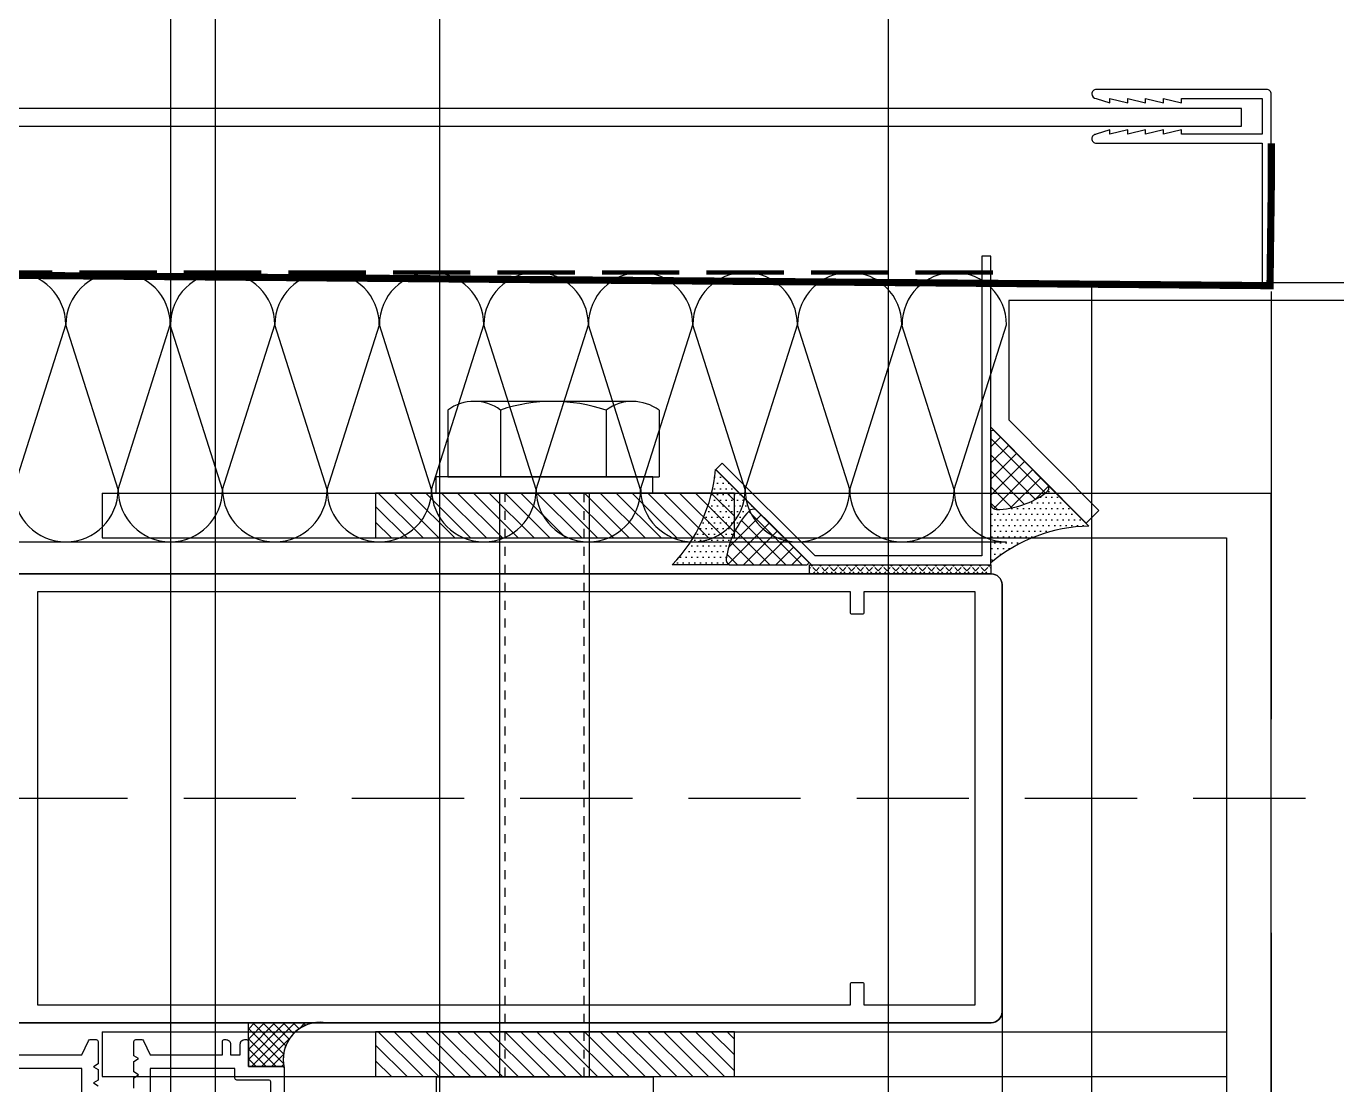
# Model space of a CAD drawing. Header units: inches. Extents: x 21 to 32698, y 13 to 3712.
# Drawn here: x 15024.6 to 15039.21, y 1853.16 to 1864.95 of the extents above; entities that cross this region are included whole.
import ezdxf

# ---------------------------------------------------------------- set-up
doc = ezdxf.new("R2010")
doc.units = ezdxf.units.IN
doc.header["$MEASUREMENT"] = 0
doc.set_wipeout_variables(frame=1)
for name, pattern in [('1+1 dbx a2$0$374_BLD_A1_BLOK_2$0$HIDDEN', [0.375, 0.25, -0.125]), ('HIDDEN', [9.525, 6.35, -3.175]), ('IMPORT-HIDDEN2', [47.625, 31.75, -15.875]), ('phl_center', [0.75, 0.4, -0.35]), ('phl_thick', [0])]:
    doc.linetypes.add(name, pattern=pattern)
for name, color, linetype, lineweight in [('Z_MİM_-KM-FLOR-FNSH', 8, 'Continuous', 25), ('Z_MİM_-KM-GLAZ', 8, 'Continuous', 25), ('Z_MİM_-KM-IZO-THERMAL', 8, 'Continuous', 25), ('Z_MİM_-KM-IZO-THERMAL-ROCKWOOL', 8, 'BATTING', 25), ('Z_MİM_-KM-PAINT', 8, 'Continuous', 25), ('Z_MİM_-KM-RAY-1', 8, 'IMPORT-HIDDEN2', 25), ('Z_MİM_-KM-WALL', 8, 'Continuous', 25), ('Z_MİM_-KM-WALL-PLASTER', 8, 'Continuous', 25), ('Z_MİM_2-0', 8, 'Continuous', 25), ('Z_MİM_Aksesuar', 8, 'Continuous', 25), ('Z_MİM_ALUMINIUM', 8, 'Continuous', 25), ('Z_MİM_MYM Taşyünü', 8, 'Continuous', 25), ('Z_MİM_MYM_alüminyum levha', 8, 'Continuous', 25), ('Z_MİM_MYM_butil mastik', 8, 'Continuous', 25), ('Z_MİM_MYM_galvaniz levha', 8, 'Continuous', 25), ('Z_MİM_MYM_MEMBRAN_', 8, 'HIDDEN', 25), ('Z_MİM_MYM_taşyünü', 8, 'Continuous', 25), ('Z_MİM_projection', 8, 'Continuous', 25)]:
    doc.layers.add(name, color=color, linetype=linetype, lineweight=lineweight)
doc.linetypes.add('BATTING', pattern='A,0.00254,-2.54,[134,ltypeshp.shx,S=2.54,R=0,X=-2.54,Y=0],-5.08,[134,ltypeshp.shx,S=2.54,R=180,X=2.54,Y=0],-2.54', length=10.16254)

# ---------------------------------------------------------------- blocks, each defined once
blk = doc.blocks.new('ANK-1')
h = blk.add_hatch()
h.set_pattern_fill('ANSI31', color=256, scale=10)
h.set_pattern_definition([(45, (-331289.2262, -110209.6467), (-0.8838834765, 0.8838834765), [])])
h.paths.add_polyline_path([(0, -99.81), (5, -99.81), (5, -59.81), (0, -59.81)])
h = blk.add_hatch()
h.set_pattern_fill('ANSI31', color=256, scale=10)
h.set_pattern_definition([(45, (-331229.2262, -110209.6467), (-0.8838834765, 0.8838834765), [])])
h.paths.add_polyline_path([(60, -99.81), (65, -99.81), (65, -59.81), (60, -59.81)])
for points in [[(68, 0), (0, 0)], [(0, -130.27), (0, 0)], [(5, -5), (200.09, -5), (200.09, 0)], [(0, -130.27), (5, -130.27), (5, -5)], [(60, -130.27), (60, -5)], [(65, -130.27), (65, -5)], [(60, -130.27), (65, -130.27)]]:
    blk.add_lwpolyline(points)
for points in [[(0, -99.81), (5, -99.81), (5, -59.81), (0, -59.81)], [(60, -99.81), (65, -99.81), (65, -59.81), (60, -59.81)]]:
    blk.add_lwpolyline(points, close=True)
at = {"layer": 'Z_MİM_projection', "linetype": 'phl_thick'}
for p, q in [((-9.22, -68.22, 2337909.68), (-1.79, -68.23, 2337909.68)), ((-1.81, -91.78, 2337909.68), (-1.79, -68.23, 2337909.68)), ((-10.2, -71.18, 2337909.68), (-10.21, -88.82, 2337909.68)), ((-9.24, -74.11, 2337909.68), (-1.8, -74.12, 2337909.68)), ((0, -76.01), (65.01, -76.01, 0)), ((0, -76.01), (65.01, -76.01, 0)), ((-9.25, -85.89, 2337909.68), (-1.81, -85.89, 2337909.68)), ((-0.01, -86.01), (65.02, -86.01, 0)), ((-0.01, -86.01), (65.02, -86.01, 0)), ((-9.24, -91.78, 2337909.68), (-1.81, -91.78, 2337909.68))]:
    blk.add_line(p, q, dxfattribs=at)
at = {"layer": 'Z_MİM_projection', "linetype": 'phl_center'}
for p, q in [((0, -76.61), (65.01, -76.61, 0)), ((0, -76.61), (65.01, -76.61, 0)), ((-0.01, -85.41), (65.02, -85.41, 0)), ((-0.01, -85.41), (65.02, -85.41, 0))]:
    blk.add_line(p, q, dxfattribs=at)
at = {"layer": 'Z_MİM_projection', "linetype": 'phl_thick', "elevation": 205305.12}
for points in [[(-1.81, -93.09), (-0.01, -93.09), (0.01, -68.93), (-1.79, -68.93)], [(66.82, -93.03), (65.02, -93.03), (65.01, -68.87), (66.81, -68.87)]]:
    blk.add_lwpolyline(points, close=True, dxfattribs=at)
at = {"layer": 'Z_MİM_projection', "linetype": 'phl_thick', "elevation": -2.85}
blk.add_lwpolyline([(0.01, -68.93), (-1.79, -68.93), (-1.81, -93.09), (-0.01, -93.09), (0, -76.01)], dxfattribs=at)
at = {"layer": 'Z_MİM_projection', "linetype": 'phl_thick'}
for centre, radius, start, end in [((-5.22, -71.18, 2337909.68), 4.98, 143.5278, 216.1432), ((8.37, -80.03, 2337909.68), 18.57, 161.4556, 198.4078), ((-5.23, -88.82, 2337909.68), 4.98, 143.784, 216.3994)]:
    blk.add_arc(centre, radius, start, end, dxfattribs=at)
blk = doc.blocks.new('*U90')
at = {"layer": 'Z_MİM_MYM_butil mastik'}
h = blk.add_hatch(dxfattribs=at)
h.set_pattern_fill('DOTS', color=256, scale=0.4, angle=180, style=0)
h.set_pattern_definition([(180, (-119708.88504, -7601.3515), (-0.3175, -0.635), [0, -0.635])])
edge = h.paths.add_edge_path()
edge.add_arc((-11.21, 44.59), 17.47, 270.9769, 309.9193)
edge.add_line((0, 31.2), (0, 24.84))
edge.add_arc((-0.62, 24.63), 0.652, 19.0453, 91.4713)
edge.add_arc((-0.38, 15.53), 9.76, 91.4713, 126.6192)
edge.add_arc((-5.81, 22.83), 0.652, 126.6192, 199.0453)
edge.add_line((-6.43, 22.62), (-10.91, 27.13))
h = blk.add_hatch(dxfattribs=at)
h.set_pattern_fill('ANSI37', color=256, scale=0.4, angle=180, style=0)
h.set_pattern_definition([(225, (-119708.885, -7601.3515), (0.898025612, -0.898025612), []), (315, (-119708.885, -7601.3515), (0.898025612, 0.898025612), [])])
edge = h.paths.add_edge_path()
edge.add_arc((-0.19, 17.09), 0.61, 256.328, 286.1228)
edge.add_arc((-0.03, 16.53), 0.0316, 286.1228, 360.0011)
edge.add_line((0, 16.53), (0, 24.84))
edge.add_arc((-0.62, 24.63), 0.652, 19.0453, 91.4713)
edge.add_arc((-0.38, 15.53), 9.76, 91.4713, 126.6192)
edge.add_arc((-5.81, 22.83), 0.652, 126.6192, 199.0453)
edge.add_line((-6.43, 22.62), (-0.35, 16.5))
edge.add_arc((-0.33, 16.53), 0.0316, 224.8312, 256.328)
h = blk.add_hatch(dxfattribs=at)
h.set_pattern_fill('DOTS', color=256, scale=0.4, angle=180, style=0)
h.set_pattern_definition([(180, (-119649.0471, -7567.4591), (-0.3175, -0.635), [0, -0.635])])
edge = h.paths.add_edge_path()
edge.add_arc((-91.17, 12.16), 17.47, 316.1456, 355.0881)
edge.add_line((-73.76, 10.67), (-69.25, 6.19))
edge.add_arc((-69.54, 5.6), 0.652, 64.214, 136.6401)
edge.add_arc((-62.92, -0.65), 9.76, 136.6401, 171.788)
edge.add_arc((-71.93, 0.65), 0.652, 171.788, 244.214)
edge.add_line((-72.21, 0.06), (-78.57, 0.06))
h = blk.add_hatch(dxfattribs=at)
h.set_pattern_fill('ANSI37', color=256, scale=0.4, angle=180, style=0)
h.set_pattern_definition([(225, (-119649.0471, -7567.4591), (0.898025612, -0.898025612), []), (315, (-119649.0471, -7567.4591), (0.898025612, 0.898025612), [])])
edge = h.paths.add_edge_path()
edge.add_arc((-63.89, 0.59), 0.61, 301.4968, 331.2916)
edge.add_arc((-63.39, 0.31), 0.0316, 331.2916, 405.1698)
edge.add_line((-63.36, 0.33), (-69.25, 6.19))
edge.add_arc((-69.54, 5.6), 0.652, 64.214, 136.6401)
edge.add_arc((-62.92, -0.65), 9.76, 136.6401, 171.788)
edge.add_arc((-71.93, 0.65), 0.652, 171.788, 244.214)
edge.add_line((-72.21, 0.06), (-63.59, 0.06))
edge.add_arc((-63.59, 0.09), 0.0316, 270, 301.4968)
at = {"layer": 'Z_MİM_MYM_butil mastik', "linetype": 'ByBlock'}
for points in [[(-10.91, 27.13, 0.171573), (0, 31.2), (0, 24.84, 0.326976), (-0.63, 25.28, 0.154575), (-6.2, 23.36, 0.326976), (-6.43, 22.62)], [(-0.34, 16.5, 0.130742), (-0.02, 16.5, 0.334005), (0, 16.53), (0, 24.84, 0.326976), (-0.63, 25.28, 0.154575), (-6.2, 23.36, 0.326976), (-6.43, 22.62), (-0.35, 16.5, 0.138302)], [(-78.57, 0.06, 0.171573), (-73.76, 10.67), (-69.25, 6.19, 0.326976), (-70.01, 6.05, 0.154575), (-72.57, 0.74, 0.326976), (-72.21, 0.06)], [(-63.57, 0.07, 0.130742), (-63.36, 0.29, 0.334005), (-63.36, 0.33), (-69.25, 6.19, 0.326976), (-70.01, 6.05, 0.154575), (-72.57, 0.74, 0.326976), (-72.21, 0.06), (-63.59, 0.06, 0.138302)]]:
    blk.add_lwpolyline(points, format="xyb", close=True, dxfattribs=at)
at = {"layer": 'Z_MİM_MYM_galvaniz levha'}
blk.add_lwpolyline([(-12.02, 25.37, -0.414214), (-12.02, 25.37), (-10.61, 26.78, -0.414214), (-10.61, 26.78), (0, 16.11), (0, 0), (-63.16, 0, 0.667116), (-63.16, 0), (-73.76, 10.67, -0.414214), (-73.76, 10.67), (-72.34, 12.08), (-62.32, 2), (-2, 2), (-2, 15.28), (-12.02, 25.37)], format="xyb", dxfattribs=at)
blk = doc.blocks.new('*U160')
at = {"layer": 'Z_MİM_MYM_taşyünü'}
for p, q in [((-105.81, 5.82), (-99.98, 24.18)), ((-94.16, 5.82), (-99.98, 24.18)), ((-94.16, 5.82), (-88.34, 24.18)), ((-82.51, 5.82), (-88.34, 24.18)), ((-82.51, 5.82), (-76.69, 24.18)), ((-70.87, 5.82), (-76.69, 24.18)), ((-70.87, 5.82), (-65.04, 24.18)), ((-59.22, 5.82), (-65.04, 24.18)), ((-59.22, 5.82), (-53.4, 24.18)), ((-47.57, 5.82), (-53.4, 24.18)), ((-47.57, 5.82), (-41.75, 24.18)), ((-35.93, 5.82), (-41.75, 24.18)), ((-35.93, 5.82), (-30.1, 24.18)), ((-24.28, 5.82), (-30.1, 24.18)), ((-24.28, 5.82), (-18.46, 24.18)), ((-12.63, 5.82), (-18.46, 24.18)), ((-12.63, 5.82), (-6.81, 24.18)), ((-0.98, 5.82), (-6.81, 24.18)), ((-0.98, 5.82), (4.84, 24.18)), ((-111.63, 0), (-99.98, 0)), ((-99.98, 0), (-88.34, 0)), ((-88.34, 0), (-76.69, 0)), ((-76.69, 0), (-65.04, 0)), ((-65.04, 0), (-53.4, 0)), ((-53.4, 0), (-41.75, 0)), ((-41.75, 0), (-30.1, 0)), ((-30.1, 0), (-18.46, 0)), ((-18.46, 0), (-6.81, 0)), ((-6.81, 0), (4.84, 0))]:
    blk.add_line(p, q, dxfattribs=at)
at = {"layer": 'Z_MİM_MYM_taşyünü', "const_width": 0.5}
for points in [[(-110.13, 30), (-101.48, 30)], [(-98.48, 30), (-89.84, 30)], [(-86.84, 30), (-78.19, 30)], [(-75.19, 30), (-66.54, 30)], [(-63.54, 30), (-54.9, 30)], [(-51.9, 30), (-43.25, 30)], [(-40.25, 30), (-31.6, 30)], [(-28.6, 30), (-19.96, 30)], [(-16.96, 30), (-8.31, 30)], [(-5.31, 30), (3.34, 30)]]:
    blk.add_lwpolyline(points, dxfattribs=at)
at = {"layer": 'Z_MİM_MYM_taşyünü'}
for centre, start, end in [((-105.81, 24.18), 360, 90), ((-94.16, 24.18), 90, 180), ((-94.16, 24.18), 360, 90), ((-82.51, 24.18), 90, 180), ((-82.51, 24.18), 360, 90), ((-70.87, 24.18), 90, 180), ((-70.87, 24.18), 360, 90), ((-59.22, 24.18), 90, 180), ((-59.22, 24.18), 360, 90), ((-47.57, 24.18), 90, 180), ((-47.57, 24.18), 360, 90), ((-35.93, 24.18), 90, 180), ((-35.93, 24.18), 360, 90), ((-24.28, 24.18), 90, 180), ((-24.28, 24.18), 360, 90), ((-12.63, 24.18), 90, 180), ((-12.63, 24.18), 360, 90), ((-0.98, 24.18), 90, 180), ((-0.98, 24.18), 360, 90), ((-99.98, 5.82), 180, 270), ((-99.98, 5.82), 270, 0), ((-88.34, 5.82), 180, 270), ((-88.34, 5.82), 270, 0), ((-76.69, 5.82), 180, 270), ((-76.69, 5.82), 270, 0), ((-65.04, 5.82), 180, 270), ((-65.04, 5.82), 270, 0), ((-53.4, 5.82), 180, 270), ((-53.4, 5.82), 270, 0), ((-41.75, 5.82), 180, 270), ((-41.75, 5.82), 270, 0), ((-30.1, 5.82), 180, 270), ((-30.1, 5.82), 270, 0), ((-18.46, 5.82), 180, 270), ((-18.46, 5.82), 270, 0), ((-6.81, 5.82), 180, 270), ((-6.81, 5.82), 270, 0), ((4.84, 5.82), 180, 270)]:
    blk.add_arc(centre, 5.82, start, end, dxfattribs=at)
blk = doc.blocks.new('asffgdf')
at = {"layer": 'Z_MİM_Aksesuar', "linetype": 'ByBlock'}
h = blk.add_hatch(dxfattribs=at)
h.set_pattern_fill('ANSI37', color=256, scale=0.025, style=0)
h.set_pattern_definition([(45, (7.7736, 272.35412), (-0.05612660076, 0.05612660076), []), (135, (7.7736, 272.35412), (-0.05612660076, -0.05612660076), [])])
edge = h.paths.add_edge_path()
edge.add_line((18212.362, -546.802), (18212.362, -546.059))
edge.add_arc((18212.772, -546.001), 0.414, 188.1517, 282.6464)
edge.add_arc((18212.871, -546.422), 0.02, 116.5657, 180)
edge.add_line((18212.851, -546.422), (18212.851, -546.802))
edge.add_line((18212.851, -546.802), (18212.362, -546.802))
blk.add_line((18212.851, -546.802), (18212.362, -546.802))
blk.add_lwpolyline([(18212.362, -546.802), (18212.362, -546.059, 0.437381), (18212.862, -546.404, 0.284076), (18212.851, -546.422), (18212.851, -546.802)], format="xyb", close=True)
blk.add_arc((18212.772, -546.001), 0.414, 171.8483, 283.9193)
at = {"layer": 'Z_MİM_ALUMINIUM'}
for points in [[(18212.721, -549.882), (18212.721, -548.657), (18212.563, -548.583, -0.290522), (18212.551, -548.565), (18212.551, -548.497, -0.414214), (18212.571, -548.477), (18212.821, -548.477), (18212.853, -548.527), (18212.885, -548.477), (18213.001, -548.477), (18213.033, -548.527), (18213.065, -548.477)], [(18213.091, -548.077), (18212.975, -548.077), (18212.943, -548.027), (18212.911, -548.077), (18212.795, -548.077), (18212.763, -548.027), (18212.731, -548.077), (18212.571, -548.077, -0.414214), (18212.551, -548.057), (18212.551, -547.99, -0.290522), (18212.563, -547.972), (18212.721, -547.897), (18212.721, -547.092), (18212.571, -547.092, -0.414214), (18212.551, -547.072), (18212.551, -547.052, -0.414214), (18212.601, -547.002), (18212.721, -547.002), (18212.721, -546.892), (18212.601, -546.892, -0.414214), (18212.551, -546.842), (18212.551, -546.822, -0.414214), (18212.571, -546.802), (18212.851, -546.802), (18212.851, -546.422, -0.414214), (18212.871, -546.402), (18215.973, -546.402, -0.198912)]]:
    blk.add_lwpolyline(points, format="xyb", dxfattribs=at)
for points in [[(18212.871, -547.897), (18213.721, -547.897), (18213.721, -546.952), (18213.591, -546.952, -0.668181), (18213.577, -546.918), (18213.718, -546.777, 0.198917), (18213.721, -546.77), (18213.721, -546.572, 0.414212), (18213.701, -546.552), (18213.021, -546.552, 0.414212), (18213.001, -546.572), (18213.001, -546.932, -0.414214), (18212.981, -546.952), (18212.871, -546.952)], [(18213.451, -549.872), (18213.451, -549.702, -0.414213), (18213.551, -549.602), (18213.721, -549.602), (18213.721, -548.657), (18212.871, -548.657), (18212.871, -549.602), (18213.051, -549.602, -0.683705), (18213.065, -549.637), (18212.884, -549.803, 0.683706), (18212.911, -549.872)]]:
    blk.add_lwpolyline(points, format="xyb", close=True, dxfattribs=at)
blk = doc.blocks.new('-KM-AL2 210_900')
blk.add_wipeout([(1434.259, 1419.998), (1434.259, 1217.756), (1415.604, 1217.756), (1415.604, 1421.973), (1434.273, 1422.184)])
h = blk.add_hatch()
h.set_pattern_fill('ANGLE', color=256, scale=0.01, angle=44.9955)
h.set_pattern_definition([(44.9954721, (512.50934, -10276.9717), (-0.0493875053, 0.04939531174), [0.0508, -0.01905]), (134.9954721, (512.50934, -10276.9717), (-0.04939531174, -0.0493875053), [0.0508, -0.01905])])
h.paths.add_polyline_path([(1431.149, 1416.888), (1431.149, 1416.788), (1429.128, 1416.788), (1429.128, 1416.888)])
at = {"layer": 'Z_MİM_2-0'}
h = blk.add_hatch(dxfattribs=at)
h.set_pattern_fill('DOTS', color=256, scale=0.04, angle=-180, style=0)
h.set_pattern_definition([(180, (-10539.52321, 713.301764), (-0.03175, -0.0635), [0, -0.0635])])
edge = h.paths.add_edge_path()
edge.add_arc((1426.339, 1418.099), 1.747, 316.1456, 355.0881)
edge.add_line((1428.079, 1417.949), (1428.53, 1417.501))
edge.add_arc((1428.502, 1417.442), 0.0652, 64.214, 136.6401)
edge.add_arc((1429.164, 1416.817), 0.976, 136.6401, 171.788)
edge.add_arc((1428.263, 1416.947), 0.0652, 171.788, 244.214)
edge.add_line((1428.234, 1416.888), (1427.598, 1416.888))
at = {"layer": 'Z_MİM_MYM_butil mastik'}
h = blk.add_hatch(dxfattribs=at)
h.set_pattern_fill('ANSI37', color=256, scale=0.04, angle=-180, style=0)
h.set_pattern_definition([(225, (-10539.52321, 713.30176), (0.0898025612, -0.0898025612), []), (315, (-10539.52321, 713.30176), (0.0898025612, 0.0898025612), [])])
edge = h.paths.add_edge_path()
edge.add_arc((1429.066, 1416.941), 0.061, 301.4968, 331.2916)
edge.add_arc((1429.117, 1416.913), 0.00316, 331.2916, 405.1698)
edge.add_line((1429.119, 1416.915), (1428.53, 1417.501))
edge.add_arc((1428.502, 1417.442), 0.0652, 64.214, 136.6401)
edge.add_arc((1429.164, 1416.817), 0.976, 136.6401, 171.788)
edge.add_arc((1428.263, 1416.947), 0.0652, 171.788, 244.214)
edge.add_line((1428.234, 1416.888), (1429.096, 1416.888))
edge.add_arc((1429.096, 1416.891), 0.00316, 270, 301.4968)
at = {"linetype": '1+1 dbx a2$0$374_BLD_A1_BLOK_2$0$HIDDEN', "ltscale": 5}
blk.add_line((1409.028, 1414.288, -0.002), (1434.998, 1414.288, -0.002), dxfattribs=at)
blk.add_lwpolyline([(1432.273, 1422.134, 0.41126), (1432.323, 1422.084), (1432.473, 1422.034), (1432.473, 1422.084), (1432.673, 1422.034), (1432.673, 1422.084), (1432.873, 1422.034), (1432.873, 1422.084), (1433.073, 1422.034), (1433.073, 1422.084), (1433.273, 1422.034), (1433.273, 1422.084), (1434.173, 1422.084), (1434.173, 1421.684), (1433.273, 1421.684), (1433.273, 1421.734), (1433.073, 1421.684), (1433.073, 1421.734), (1432.873, 1421.684), (1432.873, 1421.734), (1432.673, 1421.684), (1432.673, 1421.734), (1432.473, 1421.684), (1432.473, 1421.734), (1432.323, 1421.684, 0.414214), (1432.273, 1421.634), (1432.273, 1421.634, 0.414214), (1432.323, 1421.584), (1434.173, 1421.584), (1434.173, 1420.034, 0.414214), (1434.223, 1419.984), (1434.223, 1419.984, 0.414214), (1434.273, 1420.034), (1434.273, 1422.134, 0.414214), (1434.223, 1422.184), (1432.323, 1422.184, 0.414214), (1432.273, 1422.134)], format="xyb", close=True)
at = {"elevation": 0.002}
blk.add_lwpolyline([(1431.149, 1416.888), (1431.149, 1416.788), (1429.128, 1416.788), (1429.128, 1416.888)], close=True, dxfattribs=at)
at = {"layer": 'Z_MİM_-KM-FLOR-FNSH', "ltscale": 0.15}
blk.add_line((1432.273, 1220.032, 0.002), (1432.273, 1420.032, 0.002), dxfattribs=at)
at = {"layer": 'Z_MİM_-KM-RAY-1', "ltscale": 0.15}
blk.add_line((1434.273, 1419.932), (1434.273, 1220.132), dxfattribs=at)
at = {"layer": 'Z_MİM_-KM-WALL'}
blk.add_line((1434.273, 1420.032), (1454.273, 1420.032), dxfattribs=at)
at = {"layer": 'Z_MİM_ALUMINIUM', "linetype": 'ByBlock'}
for points in [[(1419.293, 1416.788), (1431.153, 1416.788, -0.414214), (1431.273, 1416.668), (1431.273, 1411.908, -0.414214), (1431.153, 1411.788), (1419.293, 1411.788, -0.414214)], [(1419.293, 1411.788), (1431.153, 1411.788, 0.414214), (1431.273, 1411.908), (1431.273, 1416.668, 0.414214), (1431.153, 1416.788), (1419.293, 1416.788, 0.414214)]]:
    blk.add_lwpolyline(points, format="xyb", dxfattribs=at)
at = {"layer": 'Z_MİM_ALUMINIUM'}
blk.add_lwpolyline([(1429.733, 1411.988), (1430.973, 1411.988), (1430.973, 1416.588), (1429.733, 1416.588), (1429.733, 1416.358, -0.414214), (1429.713, 1416.338), (1429.603, 1416.338, -0.414214), (1429.583, 1416.358), (1429.583, 1416.588), (1420.523, 1416.588), (1420.523, 1411.988), (1429.583, 1411.988), (1429.583, 1412.218, -0.414214), (1429.603, 1412.238), (1429.713, 1412.238, -0.414214), (1429.733, 1412.218)], format="xyb", close=True, dxfattribs=at)
at = {"layer": 'Z_MİM_ALUMINIUM', "elevation": 0.002}
blk.add_lwpolyline([(1431.273, 1414.288), (1431.273, 1225.651)], dxfattribs=at)
at = {"layer": 'Z_MİM_MYM_alüminyum levha'}
blk.add_lwpolyline([(1433.943, 1421.973, -0.414214), (1433.943, 1421.973), (1429.332, 1421.973), (1415.804, 1421.973, 0.414214), (1415.604, 1421.773), (1415.604, 1415.207), (1415.804, 1415.207), (1415.804, 1421.773, -0.414214), (1415.804, 1421.773), (1429.332, 1421.773), (1433.943, 1421.773, 0.000012), (1433.943, 1421.773), (1433.943, 1421.973)], format="xyb", dxfattribs=at)
at = {"layer": 'Z_MİM_MYM_butil mastik', "linetype": 'ByBlock', "elevation": 0.002}
for points in [[(1427.598, 1416.888, 0.171573), (1428.079, 1417.949), (1428.53, 1417.501, 0.326976), (1428.454, 1417.487, 0.154575), (1428.198, 1416.956, 0.326976), (1428.234, 1416.888)], [(1429.098, 1416.889, 0.130742), (1429.12, 1416.912, 0.334005), (1429.119, 1416.915), (1428.53, 1417.501, 0.326976), (1428.454, 1417.487, 0.154575), (1428.198, 1416.956, 0.326976), (1428.234, 1416.888), (1429.096, 1416.888, 0.138302)]]:
    blk.add_lwpolyline(points, format="xyb", close=True, dxfattribs=at)
at = {"layer": 'Z_MİM_MYM_galvaniz levha', "elevation": 0.002}
blk.add_lwpolyline([(1431.149, 1420.328), (1431.049, 1420.328), (1431.049, 1416.988), (1429.191, 1416.988), (1428.153, 1418.02), (1428.082, 1417.949, 0.414214), (1428.082, 1417.949), (1429.149, 1416.888), (1431.149, 1416.888)], format="xyb", close=True, dxfattribs=at)
at = {"layer": 'Z_MİM_MYM_MEMBRAN_', "ltscale": 20, "const_width": 0.08}
blk.add_lwpolyline([(1415.804, 1415.371), (1415.804, 1417.071), (1416.351, 1420.145), (1416.351, 1420.145), (1434.259, 1419.998), (1434.273, 1421.084), (1434.273, 1421.584)], dxfattribs=at)
at = {"xscale": 0.1, "yscale": 0.1, "zscale": 0.1}
for name, p, rotation in [('*U90', (1431.149, 1420.032), 179.9999999999983), ('ANK-1', (1434.273, 1417.688, -0.002), 270)]:
    blk.add_blockref(name, p, dxfattribs=dict(at, rotation=rotation))
at = {"rotation": 270}
blk.add_blockref('asffgdf', (1969.676, 19624.151), dxfattribs=at)
at = {"layer": 'Z_MİM_MYM Taşyünü', "xscale": 0.1000000000000001, "yscale": 0.1000000000000001, "zscale": 0.1000000000000001}
blk.add_blockref('*U160', (1430.838, 1417.145), dxfattribs=at)

msp = doc.modelspace()

# ---------------------------------------------------------------- block references
at = {"layer": 'Z_MİM_-KM-GLAZ'}
msp.add_blockref('-KM-AL2 210_900', (13604.206, 442.058), dxfattribs=at)

# ---------------------------------------------------------------- next in the draw order: linework, layer by layer
at = {"layer": 'Z_MİM_-KM-IZO-THERMAL'}
msp.add_lwpolyline([(18844.214, 969.583), (17329.214, 969.583), (17329.214, 999.583), (16654.213, 999.583), (16654.213, 969.583), (15319.214, 969.583), (15319.214, 1624.583), (15029.214, 1624.583), (15029.215, 2594.584), (18844.214, 2594.584)], close=True, dxfattribs=at)
at = {"layer": 'Z_MİM_-KM-IZO-THERMAL-ROCKWOOL', "ltscale": 0.45}
msp.add_lwpolyline([(18839.214, 974.583), (17334.214, 974.583), (17334.214, 1004.583), (16649.213, 1004.583), (16649.213, 974.583), (15324.214, 974.583), (15324.214, 1629.583), (15034.214, 1629.583), (15034.215, 2589.584), (18839.214, 2589.584)], close=True, dxfattribs=at)
at = {"layer": 'Z_MİM_-KM-PAINT'}
msp.add_lwpolyline([(18847.214, 966.583), (17326.214, 966.583), (17326.214, 996.583), (16657.213, 996.583), (16657.213, 966.583), (15316.214, 966.583), (15316.214, 1621.583), (15026.214, 1621.583), (15026.215, 2597.584), (18847.214, 2597.584)], close=True, dxfattribs=at)
at = {"layer": 'Z_MİM_-KM-WALL-PLASTER'}
msp.add_lwpolyline([(18846.714, 967.083), (17326.714, 967.083), (17326.714, 997.083), (16656.713, 997.083), (16656.713, 967.083), (15316.714, 967.083), (15316.714, 1622.083), (15026.714, 1622.083), (15026.715, 2597.084), (18846.714, 2597.084)], close=True, dxfattribs=at)

doc.saveas('drawing.dxf')
